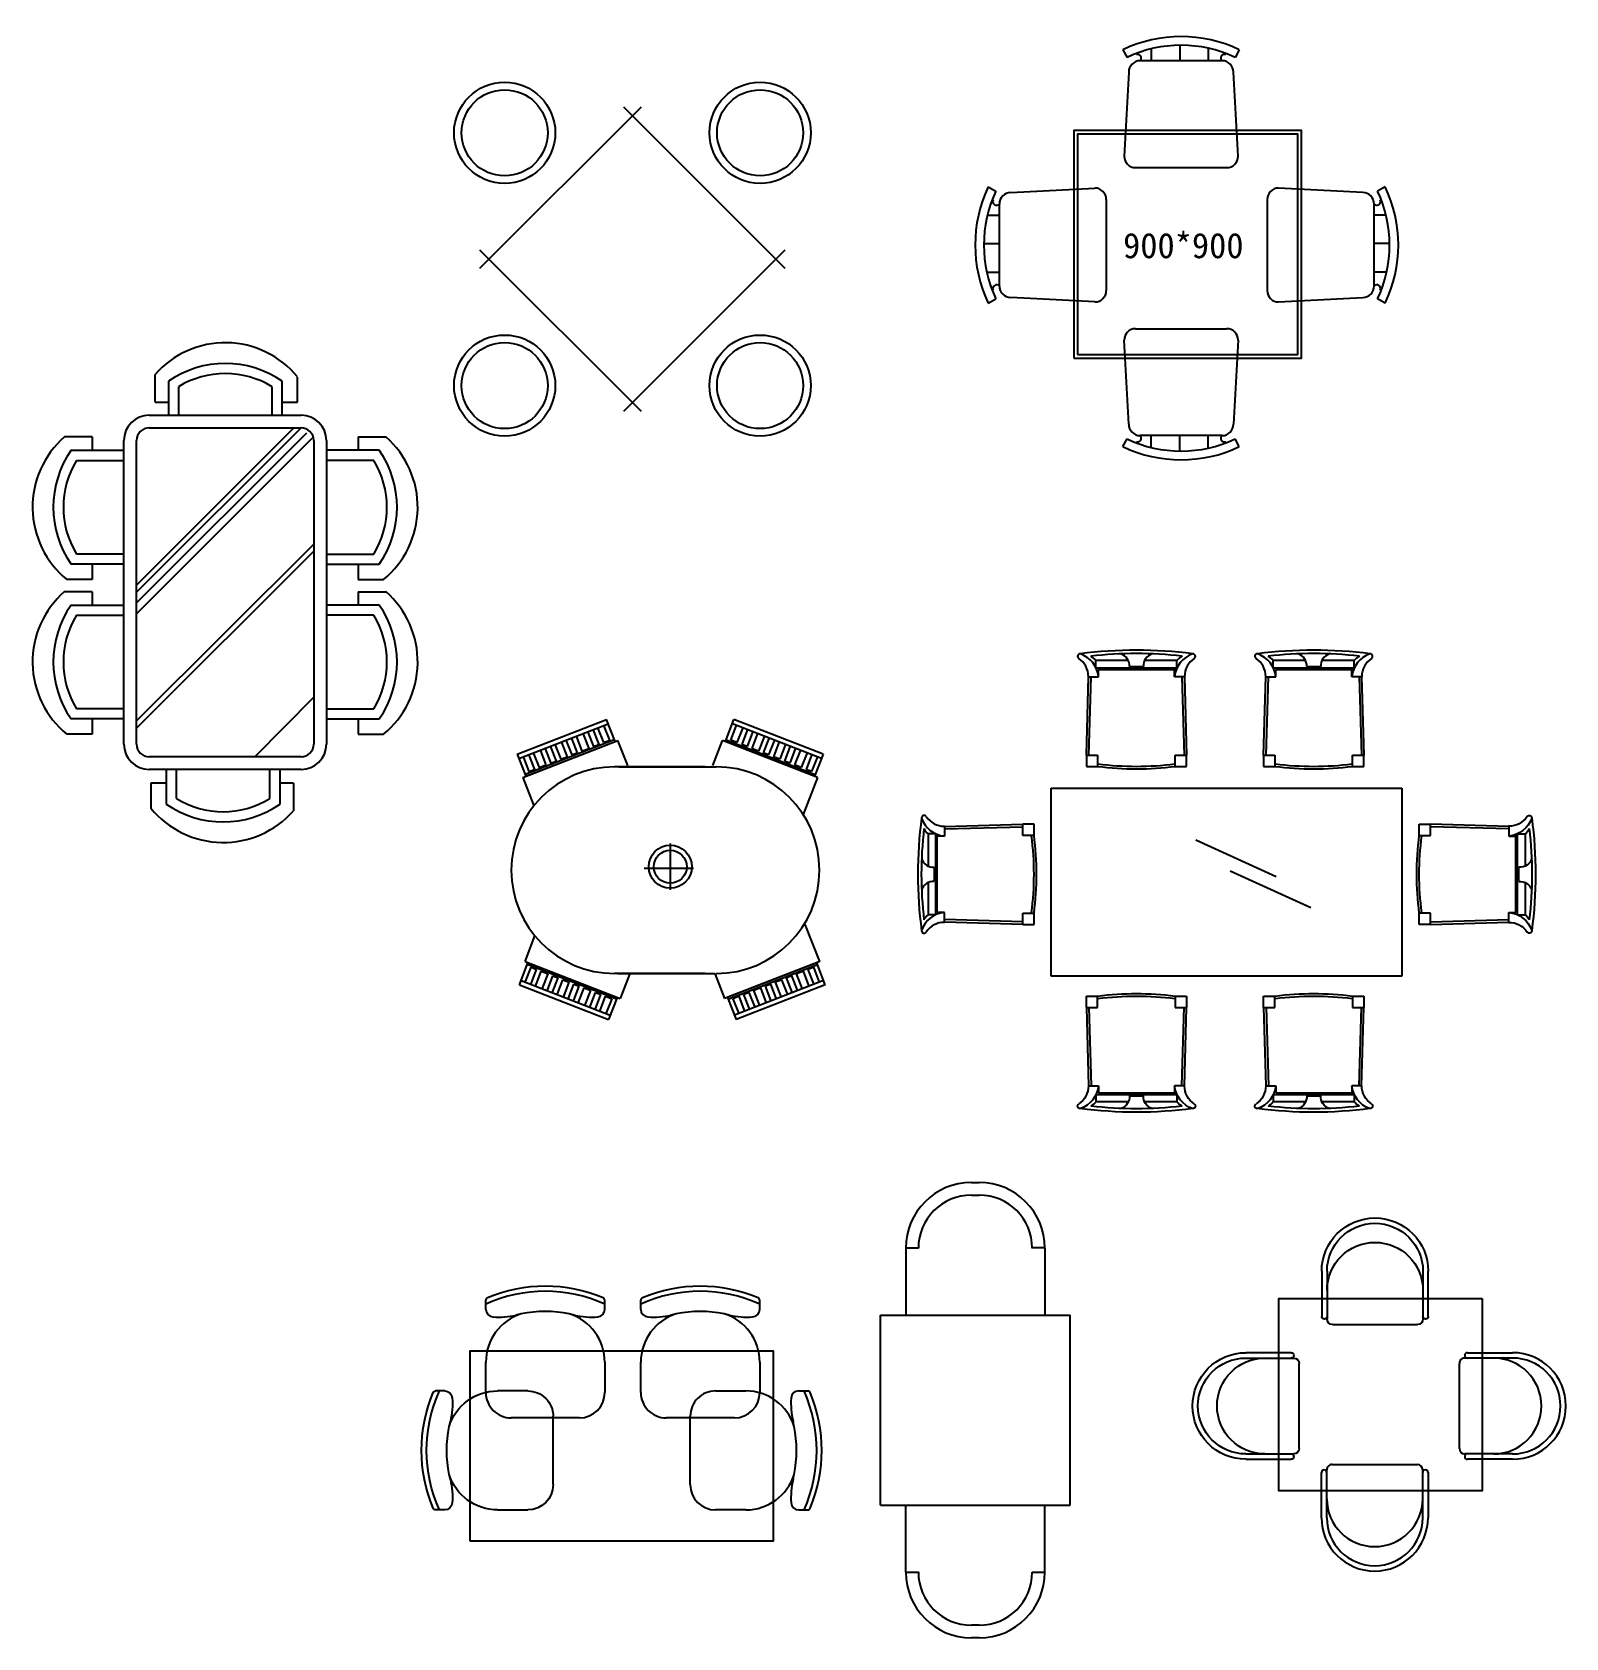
# Model space of a CAD drawing. Extents: x -42728 to 99010, y -18674 to 47645.
# Drawn here: x -34998 to -28936, y 28332 to 34678 of the extents above; entities that cross this region are included whole.
import ezdxf

# ---------------------------------------------------------------- set-up
doc = ezdxf.new("R2010")
doc.units = 0
doc.header["$LTSCALE"] = 100
doc.header["$MEASUREMENT"] = 0
doc.layers.get('0').update_dxf_attribs({"linetype": 'CONTINUOUS'})
for name, color, linetype in [('1', 1, 'CONTINUOUS'), ('2', 3, 'CONTINUOUS'), ('3', 4, 'CONTINUOUS'), ('5', 4, 'CONTINUOUS'), ('DIM', 3, 'CONTINUOUS'), ('HATCH', 9, 'CONTINUOUS'), ('MC', 5, 'CONTINUOUS'), ('WINDOW', 2, 'CONTINUOUS'), ('浅', 4, 'CONTINUOUS'), ('深', 5, 'CONTINUOUS'), ('结构线', 252, 'CONTINUOUS')]:
    doc.layers.add(name, color=color, linetype=linetype)
doc.styles.get("Standard").update_dxf_attribs({"font": 'ISOCP'})

# ---------------------------------------------------------------- blocks, each defined once
blk = doc.blocks.new('A$C0B28790D')
at = {"layer": '浅'}
for p, q in [((31.5, 49.5), (39.5, 331.1)), ((383.6, 331.1), (391.5, 49.5)), ((31.5, 49.5), (31.5, 9)), ((31.5, 9), (72, 9)), ((351, 9), (391.5, 9)), ((391.5, 9), (391.5, 49.5))]:
    blk.add_line(p, q, dxfattribs=at)
for centre, radius, start, end in [((8.9, 404.1), 9, 90.0093, 236.86787), ((211.5, -1128.9), 1555.3, 82.51418, 97.48582), ((414.1, 404.1), 9, 303.13213, 89.98172), ((-37.9, 332.3), 76.7, 359.14878, 56.86787), ((461, 332.3), 76.7, 123.13213, 180.85122), ((211.5, 1085.6), 1085.6, 262.61723, 277.38277)]:
    blk.add_arc(centre, radius, start, end, dxfattribs=at)
at = {"layer": '深'}
for p, q in [((182.2, 389.4), (66.1, 389.4)), ((66.1, 362.4), (66.1, 389.4)), ((66.1, 362.4), (356.9, 362.4)), ((74.8, 356.5), (354.4, 356.5)), ((74.8, 331.1), (74.8, 356.5)), ((186.2, 367.2), (236.9, 367.2)), ((356.9, 389.4), (240.9, 389.4)), ((348.3, 331.1), (348.3, 356.5)), ((348.3, 331.1), (348.3, 356.5)), ((356.9, 362.4), (356.9, 389.4)), ((38.8, 331.1), (74.8, 331.1)), ((40.5, 49.2), (48.5, 331.1)), ((384.3, 331.1), (348.3, 331.1)), ((384.3, 331.1), (348.3, 331.1)), ((374.6, 331.1), (382.5, 49.2)), ((31.5, 49.5), (72, 49.5)), ((72, 49.5), (72, 9)), ((351, 49.5), (391.5, 49.5)), ((351, 9), (351, 49.5))]:
    blk.add_line(p, q, dxfattribs=at)
for centre, radius, start, end in [((-22.3, 321.2), 97.6, 5.87015, 70.60309), ((211.5, -992.3), 1406.3, 83.3005, 96.6995), ((26.3, 359), 50.1, 37.32007, 64.98733), ((142.1, 370.7), 44.2, 355.52809, 72.69844), ((280.9, 370.7), 44.2, 107.30156, 184.47191), ((445.4, 321.2), 97.6, 109.39667, 174.12985), ((396.8, 359), 50.1, 115.01267, 142.67993), ((211.5, 1085.6), 1076.6, 262.61723, 277.38277)]:
    blk.add_arc(centre, radius, start, end, dxfattribs=at)
blk = doc.blocks.new('A$C2D9B1A2D')
at = {"layer": '浅'}
for p, q in [((489.1, 1739.4), (1164.1, 1739.4)), ((489.1, 479.4), (489.1, 1739.4)), ((1164.1, 1739.4), (1164.1, 479.4)), ((1164.1, 479.4), (489.1, 479.4))]:
    blk.add_line(p, q, dxfattribs=at)
at = {"layer": '深'}
for p, q in [((978.7, 1220), (846.6, 931.1)), ((867.1, 1096.3), (735.1, 807.4))]:
    blk.add_line(p, q, dxfattribs=at)
blk.add_blockref('A$C0B28790D', (643.3, 1792.4), dxfattribs=at)
at = {"layer": '深', "xscale": -1}
for p, rotation in [((426.3, 1644.9), 89.99999999999999), ((426.3, 1007.9), 89.99999999999999), ((643.3, 426.3), 180)]:
    blk.add_blockref('A$C0B28790D', p, dxfattribs=dict(at, rotation=rotation))
at = {"layer": '深', "rotation": 270}
for p in [(1233.6, 1644.9), (1233.6, 1007.9)]:
    blk.add_blockref('A$C0B28790D', p, dxfattribs=at)
blk = doc.blocks.new('A$C14B651B1')
at = {"layer": '深'}
blk.add_blockref('A$C2D9B1A2D', (-13.1, -13.1), dxfattribs=at)
blk = doc.blocks.new('A$C4FA541FB')
at = {"layer": 'MC', "xscale": 1.1, "yscale": 1.1, "zscale": 1.1}
blk.add_blockref('A$C14B651B1', (14.4, 14.4), dxfattribs=at)
blk = doc.blocks.new('A$C48722C21')
at = {"color": 3}
blk.add_blockref('A$C4FA541FB', (-14.4, -14.4), dxfattribs=at)
blk = doc.blocks.new('A$C5DC62214')
at = {"color": 252}
for p, q in [((661.6, 1589.5), (661.6, 1542.5)), ((774.1, 1603.6), (774.1, 1542.5)), ((886.6, 1592), (886.6, 1542.5)), ((14.1, 932.1), (61.1, 932.1)), ((1589.5, 932.1), (1542.5, 932.1)), ((0, 819.6), (61.1, 819.6)), ((1603.6, 819.6), (1542.5, 819.6)), ((11.6, 707.1), (61.1, 707.1)), ((1592, 707.1), (1542.5, 707.1)), ((661.6, 14.1), (661.6, 61.1)), ((774.1, 0), (774.1, 61.1)), ((886.6, 11.6), (886.6, 61.1))]:
    blk.add_line(p, q, dxfattribs=at)
at = {"color": 255}
for p, q in [((549.7, 1586.2), (566.4, 1555.9)), ((941.5, 1542.5), (617.5, 1542.5)), ((1009.2, 1586.2), (992.6, 1555.9)), ((572.5, 1497.5), (554.5, 1165)), ((1004.5, 1165), (986.5, 1497.5)), ((599.5, 1120), (959.5, 1120)), ((17.4, 1044), (47.7, 1027.3)), ((106.1, 1021.2), (438.6, 1039.2)), ((1497.5, 1021.2), (1165, 1039.2)), ((1586.2, 1044), (1555.9, 1027.3)), ((61.1, 652.2), (61.1, 976.2)), ((483.6, 994.2), (483.6, 634.2)), ((1120, 994.2), (1120, 634.2)), ((1542.5, 652.2), (1542.5, 976.2)), ((17.4, 584.4), (47.7, 601.1)), ((438.6, 589.2), (106.1, 607.2)), ((1165, 589.2), (1497.5, 607.2)), ((1586.2, 584.4), (1555.9, 601.1)), ((599.5, 483.6), (959.5, 483.6)), ((572.5, 106.1), (554.5, 438.6)), ((1004.5, 438.6), (986.5, 106.1)), ((549.7, 17.4), (566.4, 47.7)), ((941.5, 61.1), (617.5, 61.1)), ((1009.2, 17.4), (992.6, 47.7))]:
    blk.add_line(p, q, dxfattribs=at)
at = {"color": 3}
blk.add_lwpolyline([(355.6, 366.8), (1255.6, 366.8), (1255.6, 1266.8), (355.6, 1266.8)], close=True, dxfattribs=at)
at = {"color": 255}
for centre, radius, start, end in [((779.5, 1105.2), 533, 64.46734, 115.53266), ((779.5, 1104.6), 499.1, 64.72479, 115.27521), ((617.5, 1497.5), 45, 90, 180), ((607.7, 1553.1), 14.5, 312.75127, 109.75986), ((951.3, 1553.1), 14.5, 70.24014, 227.24873), ((941.5, 1497.5), 45, 0, 90), ((599.5, 1165), 45, 180, 270), ((959.5, 1165), 45, 270, 0), ((498.4, 814.2), 533, 154.46734, 205.53266), ((499, 814.2), 499.1, 154.72479, 205.27521), ((106.1, 976.2), 45, 90, 180), ((438.6, 994.2), 45, 0, 90), ((1165, 994.2), 45, 90, 180), ((1497.5, 976.2), 45, 0, 90), ((1104.6, 814.2), 499.1, 334.72479, 25.27521), ((1105.2, 814.2), 533, 334.46734, 25.53266), ((50.5, 986), 14.5, 160.24014, 317.24873), ((1553.1, 986), 14.5, 222.75127, 19.75986), ((50.5, 642.4), 14.5, 42.75127, 199.75986), ((106.1, 652.2), 45, 180, 270), ((1497.5, 652.2), 45, 270, 0), ((1553.1, 642.4), 14.5, 340.24014, 137.24873), ((438.6, 634.2), 45, 270, 0), ((1165, 634.2), 45, 180, 270), ((599.5, 438.6), 45, 90, 180), ((959.5, 438.6), 45, 0, 90), ((617.5, 106.1), 45, 180, 270), ((941.5, 106.1), 45, 270, 0), ((779.5, 498.4), 533, 244.46734, 295.53266), ((779.5, 499), 499.1, 244.72479, 295.27521), ((607.7, 50.5), 14.5, 250.24014, 47.24873), ((951.3, 50.5), 14.5, 132.75127, 289.75986)]:
    blk.add_arc(centre, radius, start, end, dxfattribs=at)
at = {"layer": '结构线', "color": 252}
blk.add_lwpolyline([(370.6, 381.8), (1240.6, 381.8), (1240.6, 1251.8), (370.6, 1251.8)], close=True, dxfattribs=at)
at = {"color": 252, "insert": (788.2, 811.4), "char_height": 100, "attachment_point": 5}
blk.add_mtext('\\f楷体_GB2312|b0|i0|c134|p49;900*900', dxfattribs=at)
blk = doc.blocks.new('A$C220E13CE')
at = {"layer": 'DIM'}
for p, q in [((102.4, 664.1), (740.2, 1301.9)), ((669.5, 1301.9), (1307.2, 664.1)), ((740.2, 97.1), (102.4, 734.9)), ((1307.2, 734.9), (669.5, 97.1))]:
    blk.add_line(p, q, dxfattribs=at)
for centre, radius in [((200, 1199), 200), ((1209.6, 1199), 200), ((200, 1199), 170), ((1209.6, 1199), 170), ((200, 200), 200), ((1209.6, 200), 200), ((200, 200), 170), ((1209.6, 200), 170)]:
    blk.add_circle(centre, radius, dxfattribs=at)
blk = doc.blocks.new('OF009')
at = {"layer": '3'}
for p, q in [((-135, 0), (135, 0)), ((-235, -220), (-235, -100)), ((235, -100), (235, -220)), ((-235, -428.6), (-235, -465)), ((235, -428.6), (235, -465))]:
    blk.add_line(p, q, dxfattribs=at)
for centre, radius, start, end in [((-135, -100), 100, 90, 180), ((135, -100), 100, 360, 90), ((-35, -220), 200, 180, 252.55117), ((35, -220), 200, 287.44883, 0), ((-205, -428.6), 30, 94.05359, 180), ((-185.9, -697.9), 300, 76.46952, 94.05359), ((0, 74.6), 494.6, 256.46952, 258.93027), ((0, 74.6), 494.6, 281.06973, 283.53048), ((185.9, -697.9), 300, 85.94641, 103.53048), ((205, -428.6), 30, 0, 85.94641), ((0, 74.6), 574.6, 245.86058, 294.13942), ((-225, -465), 10, 180, 247.36505), ((0, 74.6), 594.6, 247.36505, 292.63495), ((225, -465), 10, 292.63495, 0)]:
    blk.add_arc(centre, radius, start, end, dxfattribs=at)
at = {"layer": '5'}
blk.add_arc((0, 58), 478.3, 258.54759, 281.45241, dxfattribs=at)
blk = doc.blocks.new('A$C1CBC5A3B')
at = {"layer": '2'}
blk.add_blockref('OF009', (235, 520), dxfattribs=at)
blk = doc.blocks.new('A$C68D23593')
at = {"layer": '1'}
blk.add_blockref('A$C1CBC5A3B', (0, 0), dxfattribs=at)
blk = doc.blocks.new('A$C24E90C2E')
at = {"layer": 'WINDOW', "color": 3}
blk.add_blockref('A$C68D23593', (0, -1.9), dxfattribs=at)
blk = doc.blocks.new('A$C4DC847D4')
at = {"layer": '2'}
blk.add_lwpolyline([(145.1, 0), (1345.1, 0), (1345.1, 750), (145.1, 750)], close=True, dxfattribs=at)
at = {"layer": 'HATCH'}
for p, rotation in [((678.2, 1004.7), 180), ((1290.6, 1004.7), 180), ((1534.2, 122.9), 90)]:
    blk.add_blockref('A$C24E90C2E', p, dxfattribs=dict(at, rotation=rotation))
at = {"layer": 'HATCH', "xscale": -1, "rotation": 270}
blk.add_blockref('A$C24E90C2E', (-43.9, 122.9), dxfattribs=at)
blk = doc.blocks.new('CHAIR-1')
at = {"layer": '2'}
for p, q in [((-229.208937, 38.21295), (-229.208937, 250.71295)), ((270.791063, 250.71295), (270.791063, 38.21295)), ((220.791063, 0.71295), (-179.208937, 0.71295))]:
    blk.add_line(p, q, dxfattribs=at)
for centre, radius, start, end in [((20.791063, 250.71295), 250, 0, 180), ((-216.708937, 38.21295), 12.5, 180, 0), ((-179.208937, 25.71295), 25, 180, 270), ((220.791063, 25.71295), 25, 270, 0), ((258.291063, 38.21295), 12.5, 180, 0)]:
    blk.add_arc(centre, radius, start, end, dxfattribs=at)
at = {"layer": '3'}
for p, q in [((-204.208937, 250.71295), (-204.208937, 25.71295)), ((245.791063, 250.71295), (245.791063, 25.71295))]:
    blk.add_line(p, q, dxfattribs=at)
for centre in [(20.791063, 250.71295), (20.791063, 161.029607)]:
    blk.add_arc(centre, 225, 0, 180, dxfattribs=at)
blk = doc.blocks.new('A$C74EE5CF5')
at = {"layer": '2'}
blk.add_lwpolyline([(1144.3, 1077.6), (1144.3, 316.6), (340.9, 316.6), (340.9, 1077.6)], close=True, dxfattribs=at)
at = {"layer": '2', "xscale": -0.8421052631578947, "yscale": 0.8421052631578947, "zscale": 0.8421052631578947}
blk.add_blockref('CHAIR-1', (738.4, 973.9), dxfattribs=at)
at = {"layer": '2', "yscale": 0.8421052631578947, "zscale": 0.8421052631578947}
for p, xscale, rotation in [((421.7, 670), -0.8421052631578947, 90), ((1053.7, 670), 0.8421052631578947, 270), ((737.4, 421.7), 0.8421052631578947, 180)]:
    blk.add_blockref('CHAIR-1', p, dxfattribs=dict(at, xscale=xscale, rotation=rotation))
blk = doc.blocks.new('A$C64943EF2')
for p, q in [((360, 1800), (390, 1800)), ((360, 1750), (390, 1750)), ((150, 1540), (100, 1540)), ((100, 1540), (100, 1275)), ((597.8, 1542.2), (650, 1542.2)), ((650, 1540), (650, 1275)), ((0, 525), (0, 1275)), ((0, 1275), (750, 1275)), ((750, 525), (750, 1275)), ((0, 525), (750, 525)), ((100, 260), (100, 525)), ((650, 260), (650, 525)), ((152.2, 257.8), (100, 257.8)), ((600, 260), (650, 260)), ((390, 50), (360, 50)), ((390, 0), (360, 0))]:
    blk.add_line(p, q)
for centre, radius, start, end in [((360, 1540), 260, 90, 180), ((390, 1540), 260, 0, 90), ((360, 1540), 210, 90, 180), ((390, 1540), 210, 0, 90), ((360, 260), 260, 180, 270), ((360, 260), 210, 180, 270), ((390, 260), 210, 270, 0), ((390, 260), 260, 270, 0)]:
    blk.add_arc(centre, radius, start, end)
blk = doc.blocks.new('A$C511A0D4A')
for p, q in [((23.8, 1047.6), (376.2, 1184.5)), ((30.2, 1031.2), (382.6, 1168.2)), ((323.7, 1142.5), (345.6, 1086.3)), ((342.5, 1149.8), (364.4, 1093.6)), ((388.9, 1103.1), (367, 1159.3)), ((409.9, 1097.9), (376.2, 1184.5)), ((846.3, 1097.9), (880, 1184.5)), ((867.3, 1103.1), (889.1, 1159.3)), ((1226, 1031.2), (873.6, 1168.2)), ((1232.3, 1047.6), (880, 1184.5)), ((913.7, 1149.8), (891.8, 1093.6)), ((932.4, 1142.5), (910.6, 1086.3)), ((45.8, 956.3), (421.6, 1102.4)), ((407.1, 1105), (54.7, 968)), ((57.5, 960.9), (409.9, 1097.9)), ((173.6, 1084.2), (195.5, 1027.9)), ((198.6, 1093.9), (220.4, 1037.6)), ((217.3, 1101.2), (239.2, 1044.9)), ((238.3, 1109.3), (260.1, 1053.1)), ((257.1, 1116.6), (278.9, 1060.4)), ((284, 1127.1), (305.8, 1070.8)), ((302.8, 1134.4), (324.6, 1078.1)), ((324.6, 1078.1), (345.6, 1086.3)), ((364.4, 1093.6), (388.9, 1103.1)), ((460.2, 1003.2), (421.6, 1102.4)), ((796, 1003.2), (834.6, 1102.4)), ((1210.4, 956.3), (834.6, 1102.4)), ((1198.7, 960.9), (846.3, 1097.9)), ((849, 1105), (1201.4, 968)), ((891.8, 1093.6), (867.3, 1103.1)), ((931.5, 1078.1), (910.6, 1086.3)), ((953.4, 1134.4), (931.5, 1078.1)), ((972.2, 1127.1), (950.3, 1070.8)), ((999.1, 1116.6), (977.2, 1060.4)), ((1017.9, 1109.3), (996, 1053.1)), ((1038.8, 1101.2), (1016.9, 1044.9)), ((1057.6, 1093.9), (1035.7, 1037.6)), ((1082.5, 1084.2), (1060.6, 1027.9)), ((23.8, 1047.6), (57.5, 960.9)), ((47.6, 1035.2), (69.4, 978.9)), ((69.4, 1043.7), (91.3, 987.4)), ((88.2, 1051), (110.1, 994.7)), ((115.1, 1061.4), (137, 1005.2)), ((133.9, 1068.7), (155.8, 1012.5)), ((154.9, 1076.9), (176.7, 1020.6)), ((155.8, 1012.5), (176.7, 1020.6)), ((195.5, 1027.9), (220.4, 1037.6)), ((239.2, 1044.9), (260.1, 1053.1)), ((278.9, 1060.4), (305.8, 1070.8)), ((977.2, 1060.4), (950.3, 1070.8)), ((1016.9, 1044.9), (996, 1053.1)), ((1060.6, 1027.9), (1035.7, 1037.6)), ((1101.3, 1076.9), (1079.4, 1020.6)), ((1100.4, 1012.5), (1079.4, 1020.6)), ((1122.2, 1068.7), (1100.4, 1012.5)), ((1141, 1061.4), (1119.2, 1005.2)), ((1167.9, 1051), (1146.1, 994.7)), ((1186.7, 1043.7), (1164.9, 987.4)), ((1208.6, 1035.2), (1186.7, 978.9)), ((1232.3, 1047.6), (1198.7, 960.9)), ((45.8, 956.3), (89.3, 844.4)), ((69.4, 978.9), (91.3, 987.4)), ((110.1, 994.7), (137, 1005.2)), ((765.5, 997.9), (408.2, 997.9)), ((425.6, 997.9), (809.7, 997.9)), ((1146.1, 994.7), (1119.2, 1005.2)), ((1210.4, 956.3), (1153.4, 809.9)), ((1186.7, 978.9), (1164.9, 987.4)), ((628.1, 694.5), (628.1, 511.8)), ((524.5, 597), (719.4, 597)), ((54.2, 228.2), (93.6, 329.5)), ((1218.8, 228.2), (1161.9, 374.6)), ((32.2, 137), (65.9, 223.6)), ((54.2, 228.2), (430, 82.1)), ((56, 149.4), (77.9, 205.6)), ((415.6, 79.6), (63.2, 216.5)), ((65.9, 223.6), (418.3, 86.7)), ((77.9, 205.6), (99.7, 197.1)), ((77.9, 140.9), (99.7, 197.1)), ((1218.8, 228.2), (843, 82.1)), ((1207.1, 223.6), (854.7, 86.7)), ((857.5, 79.6), (1209.8, 216.5)), ((1195.1, 205.6), (1173.3, 197.1)), ((1195.1, 140.9), (1173.3, 197.1)), ((1217, 149.4), (1195.1, 205.6)), ((1240.8, 137), (1207.1, 223.6)), ((32.2, 137), (384.6, 0)), ((38.6, 153.4), (391, 16.4)), ((96.7, 133.6), (118.5, 189.8)), ((118.5, 189.8), (145.4, 179.3)), ((123.6, 123.1), (145.4, 179.3)), ((142.4, 115.8), (164.2, 172)), ((163.3, 107.7), (185.1, 163.9)), ((164.2, 172), (185.1, 163.9)), ((182.1, 100.4), (203.9, 156.6)), ((203.9, 156.6), (228.9, 146.9)), ((207, 90.7), (228.9, 146.9)), ((225.8, 83.4), (247.6, 139.6)), ((246.7, 75.2), (268.6, 131.5)), ((247.6, 139.6), (268.6, 131.5)), ((765.5, 181.4), (408.2, 181.4)), ((420.3, 181.4), (804.4, 181.4)), ((468.6, 181.4), (430, 82.1)), ((804.4, 181.4), (843, 82.1)), ((1234.4, 153.4), (882, 16.4)), ((1240.8, 137), (888.4, 0)), ((1025.4, 139.6), (1004.4, 131.5)), ((1026.3, 75.2), (1004.4, 131.5)), ((1047.2, 83.4), (1025.4, 139.6)), ((1069.1, 156.6), (1044.2, 146.9)), ((1066, 90.7), (1044.2, 146.9)), ((1090.9, 100.4), (1069.1, 156.6)), ((1108.8, 172), (1087.9, 163.9)), ((1109.7, 107.7), (1087.9, 163.9)), ((1130.7, 115.8), (1108.8, 172)), ((1154.5, 189.8), (1127.6, 179.3)), ((1149.5, 123.1), (1127.6, 179.3)), ((1176.4, 133.6), (1154.5, 189.8)), ((265.5, 67.9), (287.4, 124.2)), ((287.4, 124.2), (314.3, 113.7)), ((292.4, 57.5), (314.3, 113.7)), ((311.2, 50.2), (333.1, 106.4)), ((332.1, 42), (354, 98.3)), ((333.1, 106.4), (354, 98.3)), ((350.9, 34.7), (372.8, 91)), ((372.8, 91), (397.3, 81.4)), ((397.3, 81.4), (375.5, 25.2)), ((418.3, 86.7), (384.6, 0)), ((854.7, 86.7), (888.4, 0)), ((900.2, 91), (875.7, 81.4)), ((875.7, 81.4), (897.6, 25.2)), ((922.1, 34.7), (900.2, 91)), ((940, 106.4), (919, 98.3)), ((940.9, 42), (919, 98.3)), ((961.8, 50.2), (940, 106.4)), ((985.7, 124.2), (958.8, 113.7)), ((980.6, 57.5), (958.8, 113.7)), ((1007.5, 67.9), (985.7, 124.2))]:
    blk.add_line(p, q)
for radius in [85.2, 65.1]:
    blk.add_circle((628.1, 603.1), radius)
for centre, start, end in [((408.2, 589.6), 90, 270), ((809.7, 589.6), 270, 90)]:
    blk.add_arc(centre, 408.2, start, end)
blk = doc.blocks.new('A$C3D7308B9')
for p, q in [((470.3, 1726.5), (470.3, 1835.9)), ((523.2, 1809.3), (523.2, 1675.1)), ((563.2, 1787.7), (563.2, 1675.1)), ((933.2, 1675.1), (933.2, 1787.7)), ((973.2, 1675.1), (973.2, 1809.3)), ((1033.7, 1726.5), (1033.7, 1826.1)), ((470.3, 1726.5), (523.2, 1726.5)), ((973.2, 1726.5), (1033.7, 1726.5)), ((447.5, 1675.1), (1047.5, 1675.1)), ((221.4, 1589.3), (112, 1589.3)), ((221.4, 1589.3), (221.4, 1536.4)), ((1047.5, 1625.1), (397.5, 975.6)), ((1019.2, 1625.1), (397.5, 1003.9)), ((1068.7, 1603.8), (397.5, 933.2)), ((447.5, 1625.1), (1047.5, 1625.1)), ((1273.6, 1589.3), (1273.6, 1536.4)), ((1273.6, 1589.3), (1383, 1589.3)), ((138.5, 1536.4), (347.5, 1536.4)), ((347.5, 375.1), (347.5, 1575.1)), ((1089.9, 1582.6), (397.5, 890.8)), ((397.5, 375.1), (397.5, 1575.1)), ((1097.5, 1575.1), (1097.5, 375.1)), ((1147.5, 1575.1), (1147.5, 375.1)), ((1356.4, 1536.4), (1147.5, 1536.4)), ((160.2, 1496.4), (347.5, 1496.4)), ((1334.8, 1496.4), (1147.5, 1496.4)), ((1097.5, 1166.1), (397.5, 466.7)), ((347.5, 1086.4), (138.5, 1086.4)), ((347.5, 1126.4), (160.2, 1126.4)), ((221.4, 1086.4), (221.4, 1025.9)), ((1097.5, 1137.9), (397.5, 438.5)), ((1147.5, 1126.4), (1334.8, 1126.4)), ((1147.5, 1086.4), (1356.4, 1086.4)), ((1273.6, 1086.4), (1273.6, 1025.9)), ((221.4, 1025.9), (121.8, 1025.9)), ((1273.6, 1025.9), (1373.2, 1025.9)), ((221.4, 977.7), (112, 977.7)), ((221.4, 977.7), (221.4, 924.8)), ((1273.6, 977.7), (1273.6, 924.8)), ((1273.6, 977.7), (1383, 977.7)), ((138.5, 924.8), (347.5, 924.8)), ((1356.4, 924.8), (1147.5, 924.8)), ((160.2, 884.8), (347.5, 884.8)), ((1334.8, 884.8), (1147.5, 884.8)), ((347.5, 514.8), (160.2, 514.8)), ((1097.5, 561), (865.2, 325.1)), ((1147.5, 514.8), (1334.8, 514.8)), ((347.5, 474.8), (138.5, 474.8)), ((221.4, 474.8), (221.4, 414.3)), ((1147.5, 474.8), (1356.4, 474.8)), ((1273.6, 474.8), (1273.6, 414.3)), ((221.4, 414.3), (121.8, 414.3)), ((1273.6, 414.3), (1373.2, 414.3)), ((1047.5, 325.1), (447.5, 325.1)), ((1047.5, 275.1), (447.5, 275.1)), ((514.6, 275.1), (514.6, 138.5)), ((554.6, 275.1), (554.6, 160.2)), ((924.6, 160.2), (924.6, 275.1)), ((964.6, 138.5), (964.6, 275.1)), ((454.1, 221.4), (454.1, 121.8)), ((514.6, 221.4), (454.1, 221.4)), ((1017.5, 221.4), (964.6, 221.4)), ((1017.5, 221.4), (1017.5, 112))]:
    blk.add_line(p, q)
for centre, radius, start, end in [((747.9, 1591.9), 369.6, 39.33296, 138.68183), ((748.2, 1485.6), 394.2, 55.1992, 124.8008), ((748.2, 1485.6), 354.2, 58.51659, 121.48341), ((447.5, 1575.1), 100, 90, 180), ((1047.5, 1575.1), 100, 0, 90), ((356, 1311.7), 369.6, 131.31817, 230.66704), ((447.5, 1575.1), 50, 90, 180), ((1047.5, 1575.1), 50, 0, 90), ((1139, 1311.7), 369.6, 309.33296, 48.68183), ((462.3, 1311.4), 394.2, 145.1992, 214.8008), ((1032.7, 1311.4), 394.2, 325.1992, 34.8008), ((462.3, 1311.4), 354.2, 148.51659, 211.48341), ((1032.7, 1311.4), 354.2, 328.51659, 31.48341), ((356, 700.2), 369.6, 131.31817, 230.66704), ((1139, 700.2), 369.6, 309.33296, 48.68183), ((462.3, 699.8), 394.2, 145.1992, 214.8008), ((1032.7, 699.8), 394.2, 325.1992, 34.8008), ((462.3, 699.8), 354.2, 148.51659, 211.48341), ((1032.7, 699.8), 354.2, 328.51659, 31.48341), ((447.5, 375.1), 100, 180, 270), ((447.5, 375.1), 50, 180, 270), ((1047.5, 375.1), 100, 270, 0), ((1047.5, 375.1), 50, 270, 0), ((739.6, 462.3), 394.2, 235.1992, 304.8008), ((739.6, 462.3), 354.2, 238.51659, 301.48341), ((739.9, 356), 369.6, 219.33296, 318.68183)]:
    blk.add_arc(centre, radius, start, end)

msp = doc.modelspace()

# ---------------------------------------------------------------- block references
for name, p in [('A$C5DC62214', (-31236.44412, 33022.1075)), ('A$C220E13CE', (-33330.3947, 33080.75134)), ('A$C3D7308B9', (-34982.61693, 31488.6725)), ('A$C511A0D4A', (-33104.12634, 30776.24231)), ('A$C64943EF2', (-31645.27302, 28331.88572)), ('A$C4DC847D4', (-33413.01288, 28714.83185))]:
    msp.add_blockref(name, p)
at = {"rotation": 90}
msp.add_blockref('A$C48722C21', (-29071.09397, 30423.67874), dxfattribs=at)
at = {"layer": '1'}
msp.add_blockref('A$C74EE5CF5', (-30411.62933, 28595.88388), dxfattribs=at)

doc.saveas('drawing.dxf')
